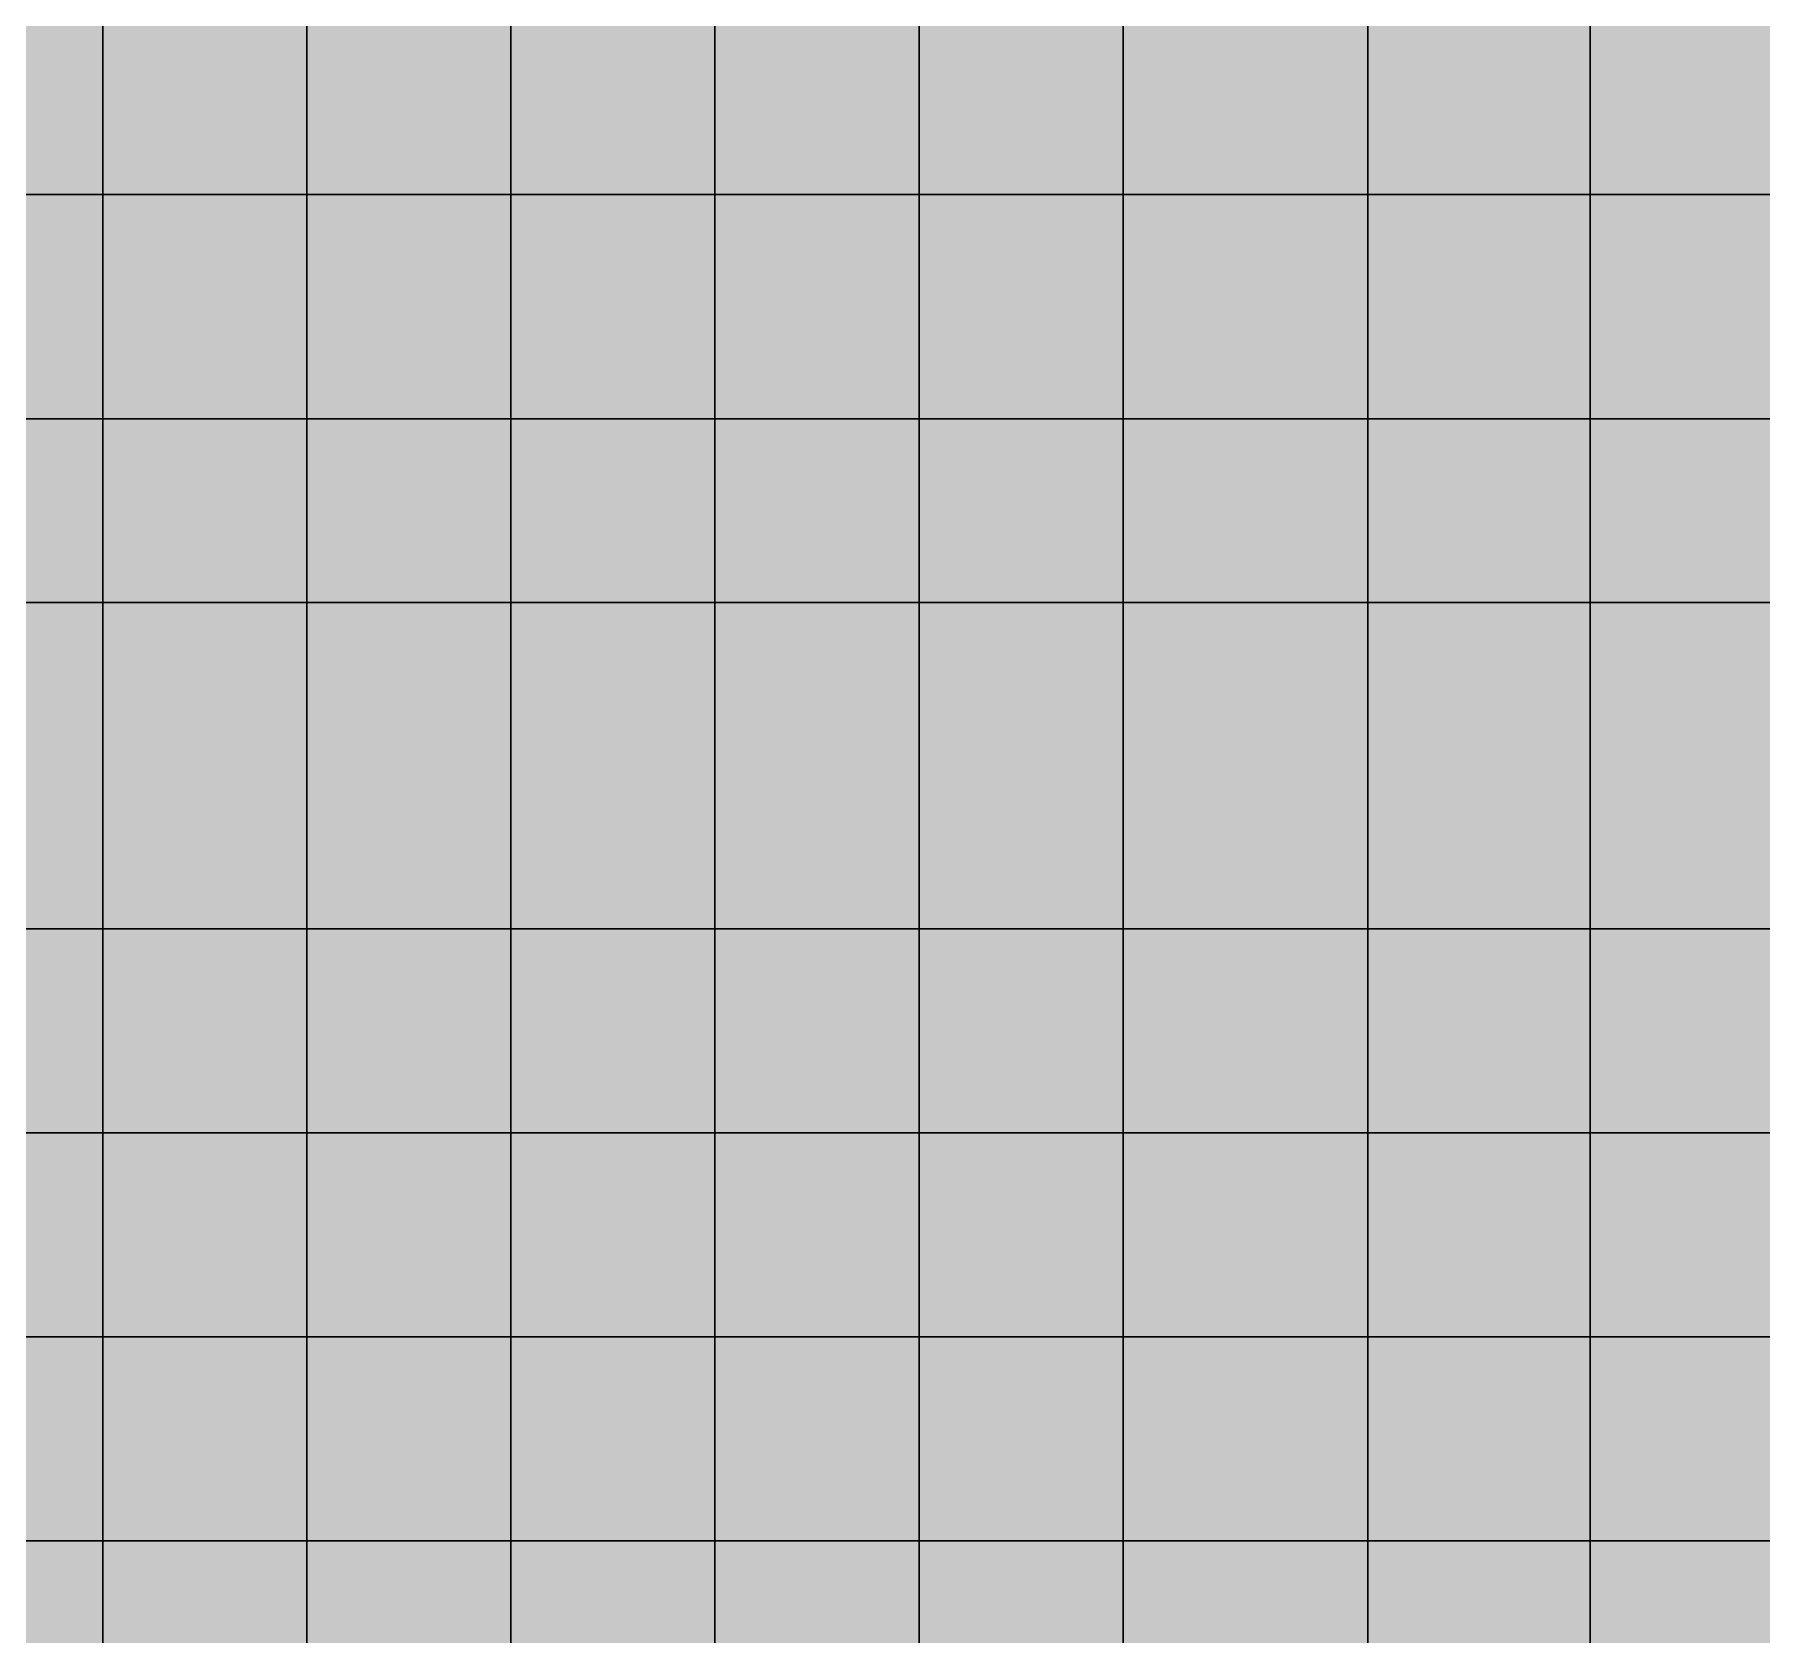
# Model space of a CAD drawing. Header units: inches. Extents: x -100 to 147, y -140 to 41.
# Drawn here: x 16.98 to 25.44, y -33.56 to -25.72 of the extents above; entities that cross this region are included whole.
import ezdxf

# ---------------------------------------------------------------- set-up
doc = ezdxf.new("R2010")
doc.units = ezdxf.units.IN
doc.header["$MEASUREMENT"] = 0
for name, color, linetype in [('Contour 1-01', 7, 'Continuous'), ('Contour 1-03', 7, 'Continuous'), ('Contour 1-04', 7, 'Continuous'), ('Contour 1-05', 7, 'Continuous'), ('Contour 1-06', 7, 'Continuous'), ('Contour 1-08', 7, 'Continuous'), ('Contour 1-09', 7, 'Continuous'), ('Mesh-Ag1', 7, 'Continuous'), ('Mesh-CDM(100%)_Ac1①', 7, 'Continuous'), ('Mesh-CDM(50%)_Ac1①', 7, 'Continuous'), ('Mesh-CDM(50%)_Acs', 7, 'Continuous'), ('Undeformed Mesh-Ag1', 7, 'Continuous'), ('Undeformed Mesh-CDM(100%)_Ac1①', 7, 'Continuous'), ('Undeformed Mesh-CDM(50%)_Ac1①', 7, 'Continuous'), ('Undeformed Mesh-CDM(50%)_Acs', 7, 'Continuous')]:
    doc.layers.add(name, color=color, linetype=linetype)

msp = doc.modelspace()

# ---------------------------------------------------------------- linework, layer by layer
at = {"color": 7, "true_color": 0xffffff, "transparency": 33554687}
for points in [[(16.31103, -26.5), (17.31103, -26.5), (17.31103, -25.5)], [(16.31103, -26.5), (17.31103, -25.5), (16.31103, -25.5)], [(17.31103, -25.5), (17.31103, -26.5), (18.31103, -26.5)], [(17.31103, -25.5), (18.31103, -26.5), (18.31103, -25.5)], [(18.31103, -25.5), (18.31103, -26.5), (19.31103, -26.5)], [(18.31103, -25.5), (19.31103, -26.5), (19.31103, -25.5)], [(19.31103, -26.5), (20.31103, -26.5), (20.31103, -25.5)], [(19.31103, -26.5), (20.31103, -25.5), (19.31103, -25.5)], [(20.31103, -25.5), (20.31103, -26.5), (21.31103, -26.5)], [(20.31103, -25.5), (21.31103, -26.5), (21.31103, -25.5)], [(21.31103, -26.5), (22.31103, -26.5), (22.31103, -25.5)], [(21.31103, -26.5), (22.31103, -25.5), (21.31103, -25.5)], [(22.31103, -26.5), (23.51, -26.5), (23.51, -25.5)], [(22.31103, -26.5), (23.51, -25.5), (22.31103, -25.5)], [(23.51, -25.5), (23.51, -26.5), (24.6, -26.5)], [(23.51, -25.5), (24.6, -26.5), (24.6, -25.5)], [(24.6, -26.5), (25.7, -26.5), (25.7, -25.5)], [(24.6, -26.5), (25.7, -25.5), (24.6, -25.5)], [(16.31103, -27.6), (17.31103, -27.6), (17.31103, -26.5)], [(16.31103, -27.6), (17.31103, -26.5), (16.31103, -26.5)], [(17.31103, -26.5), (17.31103, -27.6), (18.31103, -27.6)], [(17.31103, -26.5), (18.31103, -27.6), (18.31103, -26.5)], [(18.31103, -26.5), (18.31103, -27.6), (19.31103, -27.6)], [(18.31103, -26.5), (19.31103, -27.6), (19.31103, -26.5)], [(19.31103, -27.6), (20.31103, -27.6), (20.31103, -26.5)], [(19.31103, -27.6), (20.31103, -26.5), (19.31103, -26.5)], [(20.31103, -26.5), (20.31103, -27.6), (21.31103, -27.6)], [(20.31103, -26.5), (21.31103, -27.6), (21.31103, -26.5)], [(21.31103, -27.6), (22.31103, -27.6), (22.31103, -26.5)], [(21.31103, -27.6), (22.31103, -26.5), (21.31103, -26.5)], [(22.31103, -27.6), (23.51, -27.6), (23.51, -26.5)], [(22.31103, -27.6), (23.51, -26.5), (22.31103, -26.5)], [(23.51, -26.5), (23.51, -27.6), (24.6, -27.6)], [(23.51, -26.5), (24.6, -27.6), (24.6, -26.5)], [(24.6, -27.6), (25.7, -27.6), (25.7, -26.5)], [(24.6, -27.6), (25.7, -26.5), (24.6, -26.5)], [(16.31103, -28.5), (17.31103, -28.5), (17.31103, -27.6)], [(16.31103, -28.5), (17.31103, -27.6), (16.31103, -27.6)], [(17.31103, -27.6), (17.31103, -28.5), (18.31103, -28.5)], [(17.31103, -27.6), (18.31103, -28.5), (18.31103, -27.6)], [(18.31103, -27.6), (18.31103, -28.5), (19.31103, -28.5)], [(18.31103, -27.6), (19.31103, -28.5), (19.31103, -27.6)], [(19.31103, -28.5), (20.31103, -28.5), (20.31103, -27.6)], [(19.31103, -28.5), (20.31103, -27.6), (19.31103, -27.6)], [(20.31103, -27.6), (20.31103, -28.5), (21.31103, -28.5)], [(20.31103, -27.6), (21.31103, -28.5), (21.31103, -27.6)], [(21.31103, -28.5), (22.31103, -28.5), (22.31103, -27.6)], [(21.31103, -28.5), (22.31103, -27.6), (21.31103, -27.6)], [(22.31103, -28.5), (23.51, -28.5), (23.51, -27.6)], [(22.31103, -28.5), (23.51, -27.6), (22.31103, -27.6)], [(23.51, -27.6), (23.51, -28.5), (24.6, -28.5)], [(23.51, -27.6), (24.6, -28.5), (24.6, -27.6)], [(24.6, -27.6), (24.6, -28.5), (25.7, -28.5)], [(24.6, -27.6), (25.7, -28.5), (25.7, -27.6)], [(17.31103, -28.5), (16.31103, -28.5), (16.31103, -30.1)], [(17.31103, -28.5), (16.31103, -30.1), (17.31103, -30.1)], [(18.31103, -28.5), (17.31103, -28.5), (17.31103, -30.1)], [(18.31103, -28.5), (17.31103, -30.1), (18.31103, -30.1)], [(18.31103, -28.5), (18.31103, -30.1), (19.31103, -30.1)], [(18.31103, -28.5), (19.31103, -30.1), (19.31103, -28.5)], [(20.31103, -28.5), (19.31103, -28.5), (19.31103, -30.1)], [(20.31103, -28.5), (19.31103, -30.1), (20.31103, -30.1)], [(20.31103, -28.5), (20.31103, -30.1), (21.31103, -30.1)], [(20.31103, -28.5), (21.31103, -30.1), (21.31103, -28.5)], [(22.31103, -28.5), (21.31103, -28.5), (21.31103, -30.1)], [(22.31103, -28.5), (21.31103, -30.1), (22.31103, -30.1)], [(23.51, -28.5), (22.31103, -28.5), (22.31103, -30.1)], [(23.51, -28.5), (22.31103, -30.1), (23.51, -30.1)], [(23.51, -28.5), (23.51, -30.1), (24.6, -30.1)], [(23.51, -28.5), (24.6, -30.1), (24.6, -28.5)], [(25.7, -28.5), (24.6, -28.5), (24.6, -30.1)], [(25.7, -28.5), (24.6, -30.1), (25.7, -30.1)], [(16.31103, -31.1), (17.31103, -31.1), (17.31103, -30.1)], [(16.31103, -31.1), (17.31103, -30.1), (16.31103, -30.1)], [(17.31103, -30.1), (17.31103, -31.1), (18.31103, -31.1)], [(17.31103, -30.1), (18.31103, -31.1), (18.31103, -30.1)], [(18.31103, -30.1), (18.31103, -31.1), (19.31103, -31.1)], [(18.31103, -30.1), (19.31103, -31.1), (19.31103, -30.1)], [(19.31103, -31.1), (20.31103, -31.1), (20.31103, -30.1)], [(19.31103, -31.1), (20.31103, -30.1), (19.31103, -30.1)], [(20.31103, -30.1), (20.31103, -31.1), (21.31103, -31.1)], [(20.31103, -30.1), (21.31103, -31.1), (21.31103, -30.1)], [(21.31103, -31.1), (22.31103, -31.1), (22.31103, -30.1)], [(21.31103, -31.1), (22.31103, -30.1), (21.31103, -30.1)], [(22.31103, -31.1), (23.51, -31.1), (23.51, -30.1)], [(22.31103, -31.1), (23.51, -30.1), (22.31103, -30.1)], [(23.51, -30.1), (23.51, -31.1), (24.6, -31.1)], [(23.51, -30.1), (24.6, -31.1), (24.6, -30.1)], [(24.6, -31.1), (25.7, -31.1), (25.7, -30.1)], [(24.6, -31.1), (25.7, -30.1), (24.6, -30.1)], [(17.31103, -31.1), (16.31103, -31.1), (16.31103, -32.1)], [(17.31103, -31.1), (16.31103, -32.1), (17.31103, -32.1)], [(18.31103, -31.1), (17.31103, -31.1), (17.31103, -32.1)], [(18.31103, -31.1), (17.31103, -32.1), (18.31103, -32.1)], [(18.31103, -31.1), (18.31103, -32.1), (19.31103, -32.1)], [(18.31103, -31.1), (19.31103, -32.1), (19.31103, -31.1)], [(20.31103, -31.1), (19.31103, -31.1), (19.31103, -32.1)], [(20.31103, -31.1), (19.31103, -32.1), (20.31103, -32.1)], [(20.31103, -31.1), (20.31103, -32.1), (21.31103, -32.1)], [(20.31103, -31.1), (21.31103, -32.1), (21.31103, -31.1)], [(22.31103, -31.1), (21.31103, -31.1), (21.31103, -32.1)], [(22.31103, -31.1), (21.31103, -32.1), (22.31103, -32.1)], [(23.51, -31.1), (22.31103, -31.1), (22.31103, -32.1)], [(23.51, -31.1), (22.31103, -32.1), (23.51, -32.1)], [(23.51, -31.1), (23.51, -32.1), (24.6, -32.1)], [(23.51, -31.1), (24.6, -32.1), (24.6, -31.1)], [(25.7, -31.1), (24.6, -31.1), (24.6, -32.1)], [(25.7, -31.1), (24.6, -32.1), (25.7, -32.1)], [(16.31103, -33.1), (17.31103, -33.1), (17.31103, -32.1)], [(16.31103, -33.1), (17.31103, -32.1), (16.31103, -32.1)], [(17.31103, -33.1), (18.31103, -33.1), (18.31103, -32.1)], [(17.31103, -33.1), (18.31103, -32.1), (17.31103, -32.1)], [(18.31103, -32.1), (18.31103, -33.1), (19.31103, -33.1)], [(18.31103, -32.1), (19.31103, -33.1), (19.31103, -32.1)], [(19.31103, -33.1), (20.31103, -33.1), (20.31103, -32.1)], [(19.31103, -33.1), (20.31103, -32.1), (19.31103, -32.1)], [(20.31103, -32.1), (20.31103, -33.1), (21.31103, -33.1)], [(20.31103, -32.1), (21.31103, -33.1), (21.31103, -32.1)], [(21.31103, -33.1), (22.31103, -33.1), (22.31103, -32.1)], [(21.31103, -33.1), (22.31103, -32.1), (21.31103, -32.1)], [(22.31103, -33.1), (23.51, -33.1), (23.51, -32.1)], [(22.31103, -33.1), (23.51, -32.1), (22.31103, -32.1)], [(23.51, -33.1), (24.6, -33.1), (24.6, -32.1)], [(23.51, -33.1), (24.6, -32.1), (23.51, -32.1)], [(24.6, -33.1), (25.7, -33.1), (25.7, -32.1)], [(24.6, -33.1), (25.7, -32.1), (24.6, -32.1)], [(16.31103, -33.9), (17.31103, -33.9), (17.31103, -33.1)], [(16.31103, -33.9), (17.31103, -33.1), (16.31103, -33.1)], [(17.31103, -33.9), (18.31103, -33.9), (18.31103, -33.1)], [(17.31103, -33.9), (18.31103, -33.1), (17.31103, -33.1)], [(18.31103, -33.1), (18.31103, -33.9), (19.31103, -33.9)], [(18.31103, -33.1), (19.31103, -33.9), (19.31103, -33.1)], [(19.31103, -33.9), (20.31103, -33.9), (20.31103, -33.1)], [(19.31103, -33.9), (20.31103, -33.1), (19.31103, -33.1)], [(20.31103, -33.1), (20.31103, -33.9), (21.31103, -33.9)], [(20.31103, -33.1), (21.31103, -33.9), (21.31103, -33.1)], [(21.31103, -33.9), (22.31103, -33.9), (22.31103, -33.1)], [(21.31103, -33.9), (22.31103, -33.1), (21.31103, -33.1)], [(22.31103, -33.9), (23.51, -33.9), (23.51, -33.1)], [(22.31103, -33.9), (23.51, -33.1), (22.31103, -33.1)], [(23.51, -33.1), (23.51, -33.9), (24.6, -33.9)], [(23.51, -33.1), (24.6, -33.9), (24.6, -33.1)], [(24.6, -33.9), (25.7, -33.9), (25.7, -33.1)], [(24.6, -33.9), (25.7, -33.1), (24.6, -33.1)]]:
    msp.add_solid(points, dxfattribs=at)
at = {"layer": 'Contour 1-01', "color": 5, "true_color": 0x0000ff}
for points in [[(16.31103, -26.5), (17.31103, -26.5), (17.31103, -25.5)], [(16.31103, -26.5), (17.31103, -25.5), (16.31103, -25.5)], [(17.31103, -25.5), (17.31103, -26.5), (18.31103, -26.5)], [(17.31103, -25.5), (18.31103, -26.5), (18.31103, -25.5)], [(18.31103, -25.5), (18.31103, -26.5), (19.31103, -26.5)], [(18.31103, -25.5), (19.31103, -26.5), (19.31103, -25.5)], [(19.31103, -26.5), (20.31103, -26.5), (20.31103, -25.5)], [(19.31103, -26.5), (20.31103, -25.5), (19.31103, -25.5)], [(20.31103, -25.5), (20.31103, -26.5), (21.31103, -26.5)], [(20.31103, -25.5), (21.31103, -26.5), (21.31103, -25.5)], [(21.31103, -26.5), (22.31103, -26.5), (22.31103, -25.5)], [(21.31103, -26.5), (22.31103, -25.5), (21.31103, -25.5)], [(22.31103, -26.5), (23.51, -26.5), (23.51, -25.5)], [(22.31103, -26.5), (23.51, -25.5), (22.31103, -25.5)], [(23.51, -25.5), (23.51, -26.5), (24.6, -26.5)], [(23.51, -25.5), (24.6, -26.5), (24.6, -25.5)], [(24.6, -26.5), (25.7, -26.5), (25.7, -25.5)], [(24.6, -26.5), (25.7, -25.5), (24.6, -25.5)], [(16.31103, -27.6), (17.31103, -27.6), (17.31103, -26.5)], [(16.31103, -27.6), (17.31103, -26.5), (16.31103, -26.5)], [(17.31103, -26.5), (17.31103, -27.6), (18.31103, -27.6)], [(17.31103, -26.5), (18.31103, -27.6), (18.31103, -26.5)], [(18.31103, -26.5), (18.31103, -27.6), (19.31103, -27.6)], [(18.31103, -26.5), (19.31103, -27.6), (19.31103, -26.5)], [(19.31103, -27.6), (20.31103, -27.6), (20.31103, -26.5)], [(19.31103, -27.6), (20.31103, -26.5), (19.31103, -26.5)], [(20.31103, -26.5), (20.31103, -27.6), (21.31103, -27.6)], [(20.31103, -26.5), (21.31103, -27.6), (21.31103, -26.5)], [(21.31103, -27.6), (22.31103, -27.6), (22.31103, -26.5)], [(21.31103, -27.6), (22.31103, -26.5), (21.31103, -26.5)], [(22.31103, -27.6), (23.51, -27.6), (23.51, -26.5)], [(22.31103, -27.6), (23.51, -26.5), (22.31103, -26.5)], [(23.51, -26.5), (23.51, -27.6), (24.6, -27.6)], [(23.51, -26.5), (24.6, -27.6), (24.6, -26.5)], [(24.6, -27.6), (25.7, -27.6), (25.7, -26.5)], [(24.6, -27.6), (25.7, -26.5), (24.6, -26.5)], [(16.31103, -28.5), (17.31103, -28.5), (17.31103, -27.6)], [(16.31103, -28.5), (17.31103, -27.6), (16.31103, -27.6)], [(17.31103, -27.6), (17.31103, -28.5), (18.31103, -28.5)], [(17.31103, -27.6), (18.31103, -28.5), (18.31103, -27.6)], [(18.31103, -27.6), (18.31103, -28.5), (19.31103, -28.5)], [(18.31103, -27.6), (19.31103, -28.5), (19.31103, -27.6)], [(19.31103, -28.5), (20.31103, -28.5), (20.31103, -27.6)], [(19.31103, -28.5), (20.31103, -27.6), (19.31103, -27.6)], [(20.31103, -27.6), (20.31103, -28.5), (21.31103, -28.5)], [(20.31103, -27.6), (21.31103, -28.5), (21.31103, -27.6)], [(21.31103, -28.5), (22.31103, -28.5), (22.31103, -27.6)], [(21.31103, -28.5), (22.31103, -27.6), (21.31103, -27.6)], [(22.31103, -28.5), (23.51, -28.5), (23.51, -27.6)], [(22.31103, -28.5), (23.51, -27.6), (22.31103, -27.6)], [(23.51, -27.6), (23.51, -28.5), (24.6, -28.5)], [(23.51, -27.6), (24.6, -28.5), (24.6, -27.6)], [(24.6, -27.6), (24.6, -28.5), (25.7, -28.5)], [(24.6, -27.6), (25.7, -28.5), (25.7, -27.6)], [(17.31103, -28.5), (16.31103, -28.5), (16.31103, -30.1)], [(17.31103, -28.5), (16.31103, -30.1), (17.31103, -30.1)], [(18.31103, -28.5), (17.31103, -28.5), (17.31103, -30.1)], [(18.31103, -28.5), (17.31103, -30.1), (18.31103, -30.1)], [(18.31103, -28.5), (18.31103, -30.1), (19.31103, -30.1)], [(18.31103, -28.5), (19.31103, -30.1), (19.31103, -28.5)], [(20.31103, -28.5), (19.31103, -28.5), (19.31103, -30.1)], [(20.31103, -28.5), (19.31103, -30.1), (20.31103, -30.1)], [(20.31103, -28.5), (20.31103, -30.1), (21.31103, -30.1)], [(20.31103, -28.5), (21.31103, -30.1), (21.31103, -28.5)], [(22.31103, -28.5), (21.31103, -28.5), (21.31103, -30.1)], [(22.31103, -28.5), (21.31103, -30.1), (22.31103, -30.1)], [(23.51, -28.5), (22.31103, -28.5), (22.31103, -30.1)], [(23.51, -28.5), (22.31103, -30.1), (23.51, -30.1)], [(23.51, -28.5), (23.51, -30.1), (24.6, -30.1)], [(23.51, -28.5), (24.6, -30.1), (24.6, -28.5)], [(25.7, -28.5), (24.6, -28.5), (24.6, -30.1)], [(25.7, -28.5), (24.6, -30.1), (25.7, -30.1)], [(16.31103, -31.1), (17.31103, -31.1), (17.31103, -30.1)], [(16.31103, -31.1), (17.31103, -30.1), (16.31103, -30.1)], [(17.31103, -30.1), (17.31103, -31.1), (18.31103, -31.1)], [(17.31103, -30.1), (18.31103, -31.1), (18.31103, -30.1)], [(18.31103, -30.1), (18.31103, -31.1), (19.31103, -31.1)], [(18.31103, -30.1), (19.31103, -31.1), (19.31103, -30.1)], [(19.31103, -31.1), (20.31103, -31.1), (20.31103, -30.1)], [(19.31103, -31.1), (20.31103, -30.1), (19.31103, -30.1)], [(20.31103, -30.1), (20.31103, -31.1), (21.31103, -31.1)], [(20.31103, -30.1), (21.31103, -31.1), (21.31103, -30.1)], [(21.31103, -31.1), (22.31103, -31.1), (22.31103, -30.1)], [(21.31103, -31.1), (22.31103, -30.1), (21.31103, -30.1)], [(22.31103, -31.1), (23.51, -31.1), (23.51, -30.1)], [(22.31103, -31.1), (23.51, -30.1), (22.31103, -30.1)], [(23.51, -30.1), (23.51, -31.1), (24.6, -31.1)], [(23.51, -30.1), (24.6, -31.1), (24.6, -30.1)], [(24.6, -31.1), (25.7, -31.1), (25.7, -30.1)], [(24.6, -31.1), (25.7, -30.1), (24.6, -30.1)], [(17.31103, -31.1), (16.31103, -31.1), (16.31103, -32.1)], [(17.31103, -31.1), (16.31103, -32.1), (17.31103, -32.1)], [(18.31103, -31.1), (17.31103, -31.1), (17.31103, -32.1)], [(18.31103, -31.1), (17.31103, -32.1), (18.31103, -32.1)], [(18.31103, -31.1), (18.31103, -32.1), (19.31103, -32.1)], [(18.31103, -31.1), (19.31103, -32.1), (19.31103, -31.1)], [(20.31103, -31.1), (19.31103, -31.1), (19.31103, -32.1)], [(20.31103, -31.1), (19.31103, -32.1), (20.31103, -32.1)], [(20.31103, -31.1), (20.31103, -32.1), (21.31103, -32.1)], [(20.31103, -31.1), (21.31103, -32.1), (21.31103, -31.1)], [(22.31103, -31.1), (21.31103, -31.1), (21.31103, -32.1)], [(22.31103, -31.1), (21.31103, -32.1), (22.31103, -32.1)], [(23.51, -31.1), (22.31103, -31.1), (22.31103, -32.1)], [(23.51, -31.1), (22.31103, -32.1), (23.51, -32.1)], [(23.51, -31.1), (23.51, -32.1), (24.6, -32.1)], [(23.51, -31.1), (24.6, -32.1), (24.6, -31.1)], [(25.7, -31.1), (24.6, -31.1), (24.6, -32.1)], [(25.7, -31.1), (24.6, -32.1), (25.7, -32.1)], [(16.31103, -33.1), (17.31103, -33.1), (17.31103, -32.1)], [(16.31103, -33.1), (17.31103, -32.1), (16.31103, -32.1)], [(17.31103, -33.1), (18.31103, -33.1), (18.31103, -32.1)], [(17.31103, -33.1), (18.31103, -32.1), (17.31103, -32.1)], [(18.31103, -32.1), (18.31103, -33.1), (19.31103, -33.1)], [(18.31103, -32.1), (19.31103, -33.1), (19.31103, -32.1)], [(19.31103, -33.1), (20.31103, -33.1), (20.31103, -32.1)], [(19.31103, -33.1), (20.31103, -32.1), (19.31103, -32.1)], [(20.31103, -32.1), (20.31103, -33.1), (21.31103, -33.1)], [(20.31103, -32.1), (21.31103, -33.1), (21.31103, -32.1)], [(21.31103, -33.1), (22.31103, -33.1), (22.31103, -32.1)], [(21.31103, -33.1), (22.31103, -32.1), (21.31103, -32.1)], [(22.31103, -33.1), (23.51, -33.1), (23.51, -32.1)], [(22.31103, -33.1), (23.51, -32.1), (22.31103, -32.1)], [(23.51, -33.1), (24.6, -33.1), (24.6, -32.1)], [(23.51, -33.1), (24.6, -32.1), (23.51, -32.1)], [(24.6, -33.1), (25.7, -33.1), (25.7, -32.1)], [(24.6, -33.1), (25.7, -32.1), (24.6, -32.1)]]:
    msp.add_solid(points, dxfattribs=at)
at = {"layer": 'Contour 1-03', "color": 4, "true_color": 0x00e2ff}
for points in [[(16.31103, -33.9), (17.31103, -33.9), (17.31103, -33.1)], [(16.31103, -33.9), (17.31103, -33.1), (16.31103, -33.1)], [(17.31103, -33.9), (18.31103, -33.9), (18.31103, -33.1)], [(17.31103, -33.9), (18.31103, -33.1), (17.31103, -33.1)], [(18.31103, -33.1), (18.31103, -33.9), (19.31103, -33.9)], [(18.31103, -33.1), (19.31103, -33.9), (19.31103, -33.1)]]:
    msp.add_solid(points, dxfattribs=at)
at = {"layer": 'Contour 1-04', "color": 120, "true_color": 0x00ffaa}
for points in [[(19.31103, -33.9), (20.31103, -33.9), (20.31103, -33.1)], [(19.31103, -33.9), (20.31103, -33.1), (19.31103, -33.1)]]:
    msp.add_solid(points, dxfattribs=at)
at = {"layer": 'Contour 1-05', "color": 100, "true_color": 0x00ff38}
for points in [[(20.31103, -33.1), (20.31103, -33.9), (21.31103, -33.9)], [(20.31103, -33.1), (21.31103, -33.9), (21.31103, -33.1)], [(21.31103, -33.9), (22.31103, -33.9), (22.31103, -33.1)], [(21.31103, -33.9), (22.31103, -33.1), (21.31103, -33.1)]]:
    msp.add_solid(points, dxfattribs=at)
at = {"layer": 'Contour 1-06', "color": 80, "true_color": 0x38ff00}
for points in [[(22.31103, -33.9), (23.51, -33.9), (23.51, -33.1)], [(22.31103, -33.9), (23.51, -33.1), (22.31103, -33.1)]]:
    msp.add_solid(points, dxfattribs=at)
at = {"layer": 'Contour 1-08', "color": 2, "true_color": 0xffe200}
for points in [[(23.51, -33.1), (23.51, -33.9), (24.6, -33.9)], [(23.51, -33.1), (24.6, -33.9), (24.6, -33.1)]]:
    msp.add_solid(points, dxfattribs=at)
at = {"layer": 'Contour 1-09', "color": 30, "true_color": 0xff7100}
for points in [[(24.6, -33.9), (25.7, -33.9), (25.7, -33.1)], [(24.6, -33.9), (25.7, -33.1), (24.6, -33.1)]]:
    msp.add_solid(points, dxfattribs=at)
at = {"layer": 'Mesh-Ag1', "color": 18, "true_color": 0x000000, "transparency": 33554559}
for p, q in [((17.31103, -33.1), (16.31103, -33.1)), ((17.31103, -33.9), (17.31103, -33.1)), ((18.31103, -33.1), (17.31103, -33.1)), ((17.31103, -33.1), (17.31103, -33.9)), ((18.31103, -33.9), (18.31103, -33.1)), ((18.31103, -33.1), (18.31103, -33.9)), ((19.31103, -33.1), (18.31103, -33.1)), ((19.31103, -33.9), (19.31103, -33.1)), ((20.31103, -33.1), (19.31103, -33.1)), ((19.31103, -33.1), (19.31103, -33.9)), ((20.31103, -33.9), (20.31103, -33.1)), ((20.31103, -33.1), (20.31103, -33.9)), ((21.31103, -33.1), (20.31103, -33.1)), ((21.31103, -33.9), (21.31103, -33.1)), ((22.31103, -33.1), (21.31103, -33.1)), ((21.31103, -33.1), (21.31103, -33.9)), ((22.31103, -33.9), (22.31103, -33.1)), ((23.51, -33.1), (22.31103, -33.1)), ((22.31103, -33.1), (22.31103, -33.9)), ((23.51, -33.9), (23.51, -33.1)), ((23.51, -33.1), (23.51, -33.9)), ((24.6, -33.1), (23.51, -33.1)), ((24.6, -33.9), (24.6, -33.1)), ((25.7, -33.1), (24.6, -33.1)), ((24.6, -33.1), (24.6, -33.9))]:
    msp.add_line(p, q, dxfattribs=at)
at = {"layer": 'Mesh-CDM(100%)_Ac1①', "color": 18, "true_color": 0x000000, "transparency": 33554559}
for p, q in [((17.31103, -26.5), (17.31103, -25.5)), ((17.31103, -25.5), (17.31103, -26.5)), ((18.31103, -26.5), (18.31103, -25.5)), ((18.31103, -25.5), (18.31103, -26.5)), ((19.31103, -26.5), (19.31103, -25.5)), ((19.31103, -25.5), (19.31103, -26.5)), ((20.31103, -26.5), (20.31103, -25.5)), ((20.31103, -25.5), (20.31103, -26.5)), ((21.31103, -26.5), (21.31103, -25.5)), ((21.31103, -25.5), (21.31103, -26.5)), ((22.31103, -26.5), (22.31103, -25.5)), ((22.31103, -25.5), (22.31103, -26.5)), ((23.51, -26.5), (23.51, -25.5)), ((23.51, -25.5), (23.51, -26.5)), ((24.6, -26.5), (24.6, -25.5)), ((24.6, -25.5), (24.6, -26.5)), ((17.31103, -26.5), (16.31103, -26.5)), ((16.31103, -26.5), (17.31103, -26.5)), ((17.31103, -27.6), (17.31103, -26.5)), ((17.31103, -26.5), (17.31103, -27.6)), ((18.31103, -26.5), (17.31103, -26.5)), ((17.31103, -26.5), (18.31103, -26.5)), ((18.31103, -27.6), (18.31103, -26.5)), ((18.31103, -26.5), (19.31103, -26.5)), ((18.31103, -26.5), (18.31103, -27.6)), ((19.31103, -26.5), (18.31103, -26.5)), ((19.31103, -27.6), (19.31103, -26.5)), ((20.31103, -26.5), (19.31103, -26.5)), ((19.31103, -26.5), (19.31103, -27.6)), ((19.31103, -26.5), (20.31103, -26.5)), ((20.31103, -27.6), (20.31103, -26.5)), ((20.31103, -26.5), (20.31103, -27.6)), ((21.31103, -26.5), (20.31103, -26.5)), ((20.31103, -26.5), (21.31103, -26.5)), ((21.31103, -27.6), (21.31103, -26.5)), ((22.31103, -26.5), (21.31103, -26.5)), ((21.31103, -26.5), (21.31103, -27.6)), ((21.31103, -26.5), (22.31103, -26.5)), ((22.31103, -27.6), (22.31103, -26.5)), ((23.51, -26.5), (22.31103, -26.5)), ((22.31103, -26.5), (22.31103, -27.6)), ((22.31103, -26.5), (23.51, -26.5)), ((23.51, -27.6), (23.51, -26.5)), ((23.51, -26.5), (23.51, -27.6)), ((24.6, -26.5), (23.51, -26.5)), ((23.51, -26.5), (24.6, -26.5)), ((24.6, -27.6), (24.6, -26.5)), ((25.7, -26.5), (24.6, -26.5)), ((24.6, -26.5), (24.6, -27.6)), ((24.6, -26.5), (25.7, -26.5)), ((17.31103, -27.6), (16.31103, -27.6)), ((16.31103, -27.6), (17.31103, -27.6)), ((17.31103, -28.5), (17.31103, -27.6)), ((17.31103, -27.6), (17.31103, -28.5)), ((18.31103, -27.6), (17.31103, -27.6)), ((17.31103, -27.6), (18.31103, -27.6)), ((18.31103, -28.5), (18.31103, -27.6)), ((18.31103, -27.6), (18.31103, -28.5)), ((19.31103, -27.6), (18.31103, -27.6)), ((18.31103, -27.6), (19.31103, -27.6)), ((19.31103, -28.5), (19.31103, -27.6)), ((20.31103, -27.6), (19.31103, -27.6)), ((19.31103, -27.6), (19.31103, -28.5)), ((19.31103, -27.6), (20.31103, -27.6)), ((20.31103, -28.5), (20.31103, -27.6)), ((20.31103, -27.6), (20.31103, -28.5)), ((21.31103, -27.6), (20.31103, -27.6)), ((20.31103, -27.6), (21.31103, -27.6)), ((21.31103, -28.5), (21.31103, -27.6)), ((22.31103, -27.6), (21.31103, -27.6)), ((21.31103, -27.6), (21.31103, -28.5)), ((21.31103, -27.6), (22.31103, -27.6)), ((22.31103, -28.5), (22.31103, -27.6)), ((23.51, -27.6), (22.31103, -27.6)), ((22.31103, -27.6), (22.31103, -28.5)), ((22.31103, -27.6), (23.51, -27.6)), ((23.51, -28.5), (23.51, -27.6)), ((23.51, -27.6), (23.51, -28.5)), ((24.6, -27.6), (23.51, -27.6)), ((23.51, -27.6), (24.6, -27.6)), ((24.6, -28.5), (24.6, -27.6)), ((24.6, -27.6), (24.6, -28.5)), ((25.7, -27.6), (24.6, -27.6)), ((24.6, -27.6), (25.7, -27.6)), ((16.31103, -28.5), (17.31103, -28.5)), ((17.31103, -28.5), (18.31103, -28.5)), ((18.31103, -28.5), (19.31103, -28.5)), ((19.31103, -28.5), (20.31103, -28.5)), ((20.31103, -28.5), (21.31103, -28.5)), ((21.31103, -28.5), (22.31103, -28.5)), ((22.31103, -28.5), (23.51, -28.5)), ((23.51, -28.5), (24.6, -28.5)), ((24.6, -28.5), (25.7, -28.5))]:
    msp.add_line(p, q, dxfattribs=at)
at = {"layer": 'Mesh-CDM(50%)_Ac1①', "color": 18, "true_color": 0x000000, "transparency": 33554559}
for p, q in [((17.31103, -28.5), (16.31103, -28.5)), ((17.31103, -30.1), (17.31103, -28.5)), ((18.31103, -28.5), (17.31103, -28.5)), ((17.31103, -28.5), (17.31103, -30.1)), ((18.31103, -30.1), (18.31103, -28.5)), ((18.31103, -28.5), (18.31103, -30.1)), ((19.31103, -28.5), (18.31103, -28.5)), ((19.31103, -30.1), (19.31103, -28.5)), ((20.31103, -28.5), (19.31103, -28.5)), ((19.31103, -28.5), (19.31103, -30.1)), ((20.31103, -30.1), (20.31103, -28.5)), ((20.31103, -28.5), (20.31103, -30.1)), ((21.31103, -28.5), (20.31103, -28.5)), ((21.31103, -30.1), (21.31103, -28.5)), ((22.31103, -28.5), (21.31103, -28.5)), ((21.31103, -28.5), (21.31103, -30.1)), ((22.31103, -30.1), (22.31103, -28.5)), ((23.51, -28.5), (22.31103, -28.5)), ((22.31103, -28.5), (22.31103, -30.1)), ((23.51, -30.1), (23.51, -28.5)), ((23.51, -28.5), (23.51, -30.1)), ((24.6, -28.5), (23.51, -28.5)), ((24.6, -30.1), (24.6, -28.5)), ((25.7, -28.5), (24.6, -28.5)), ((24.6, -28.5), (24.6, -30.1)), ((16.31103, -30.1), (17.31103, -30.1)), ((17.31103, -30.1), (18.31103, -30.1)), ((18.31103, -30.1), (19.31103, -30.1)), ((19.31103, -30.1), (20.31103, -30.1)), ((20.31103, -30.1), (21.31103, -30.1)), ((21.31103, -30.1), (22.31103, -30.1)), ((22.31103, -30.1), (23.51, -30.1)), ((23.51, -30.1), (24.6, -30.1)), ((24.6, -30.1), (25.7, -30.1))]:
    msp.add_line(p, q, dxfattribs=at)
at = {"layer": 'Mesh-CDM(50%)_Acs', "color": 18, "true_color": 0x000000, "transparency": 33554559}
for p, q in [((17.31103, -30.1), (16.31103, -30.1)), ((17.31103, -31.1), (17.31103, -30.1)), ((17.31103, -30.1), (17.31103, -31.1)), ((18.31103, -30.1), (17.31103, -30.1)), ((18.31103, -31.1), (18.31103, -30.1)), ((18.31103, -30.1), (18.31103, -31.1)), ((19.31103, -30.1), (18.31103, -30.1)), ((19.31103, -31.1), (19.31103, -30.1)), ((20.31103, -30.1), (19.31103, -30.1)), ((19.31103, -30.1), (19.31103, -31.1)), ((20.31103, -31.1), (20.31103, -30.1)), ((20.31103, -30.1), (20.31103, -31.1)), ((21.31103, -30.1), (20.31103, -30.1)), ((21.31103, -31.1), (21.31103, -30.1)), ((22.31103, -30.1), (21.31103, -30.1)), ((21.31103, -30.1), (21.31103, -31.1)), ((22.31103, -31.1), (22.31103, -30.1)), ((23.51, -30.1), (22.31103, -30.1)), ((22.31103, -30.1), (22.31103, -31.1)), ((23.51, -31.1), (23.51, -30.1)), ((23.51, -30.1), (23.51, -31.1)), ((24.6, -30.1), (23.51, -30.1)), ((24.6, -31.1), (24.6, -30.1)), ((25.7, -30.1), (24.6, -30.1)), ((24.6, -30.1), (24.6, -31.1)), ((17.31103, -31.1), (16.31103, -31.1)), ((16.31103, -31.1), (17.31103, -31.1)), ((17.31103, -32.1), (17.31103, -31.1)), ((18.31103, -31.1), (17.31103, -31.1)), ((17.31103, -31.1), (17.31103, -32.1)), ((17.31103, -31.1), (18.31103, -31.1)), ((18.31103, -32.1), (18.31103, -31.1)), ((18.31103, -31.1), (18.31103, -32.1)), ((19.31103, -31.1), (18.31103, -31.1)), ((18.31103, -31.1), (19.31103, -31.1)), ((19.31103, -32.1), (19.31103, -31.1)), ((20.31103, -31.1), (19.31103, -31.1)), ((19.31103, -31.1), (19.31103, -32.1)), ((19.31103, -31.1), (20.31103, -31.1)), ((20.31103, -32.1), (20.31103, -31.1)), ((20.31103, -31.1), (20.31103, -32.1)), ((21.31103, -31.1), (20.31103, -31.1)), ((20.31103, -31.1), (21.31103, -31.1)), ((21.31103, -32.1), (21.31103, -31.1)), ((22.31103, -31.1), (21.31103, -31.1)), ((21.31103, -31.1), (21.31103, -32.1)), ((21.31103, -31.1), (22.31103, -31.1)), ((22.31103, -32.1), (22.31103, -31.1)), ((23.51, -31.1), (22.31103, -31.1)), ((22.31103, -31.1), (22.31103, -32.1)), ((22.31103, -31.1), (23.51, -31.1)), ((23.51, -32.1), (23.51, -31.1)), ((23.51, -31.1), (23.51, -32.1)), ((24.6, -31.1), (23.51, -31.1)), ((23.51, -31.1), (24.6, -31.1)), ((24.6, -32.1), (24.6, -31.1)), ((25.7, -31.1), (24.6, -31.1)), ((24.6, -31.1), (24.6, -32.1)), ((24.6, -31.1), (25.7, -31.1)), ((17.31103, -32.1), (16.31103, -32.1)), ((16.31103, -32.1), (17.31103, -32.1)), ((17.31103, -33.1), (17.31103, -32.1)), ((18.31103, -32.1), (17.31103, -32.1)), ((17.31103, -32.1), (17.31103, -33.1)), ((17.31103, -32.1), (18.31103, -32.1)), ((18.31103, -33.1), (18.31103, -32.1)), ((18.31103, -32.1), (18.31103, -33.1)), ((19.31103, -32.1), (18.31103, -32.1)), ((18.31103, -32.1), (19.31103, -32.1)), ((19.31103, -33.1), (19.31103, -32.1)), ((20.31103, -32.1), (19.31103, -32.1)), ((19.31103, -32.1), (19.31103, -33.1)), ((19.31103, -32.1), (20.31103, -32.1)), ((20.31103, -33.1), (20.31103, -32.1)), ((20.31103, -32.1), (20.31103, -33.1)), ((21.31103, -32.1), (20.31103, -32.1)), ((20.31103, -32.1), (21.31103, -32.1)), ((21.31103, -33.1), (21.31103, -32.1)), ((22.31103, -32.1), (21.31103, -32.1)), ((21.31103, -32.1), (21.31103, -33.1)), ((21.31103, -32.1), (22.31103, -32.1)), ((22.31103, -33.1), (22.31103, -32.1)), ((23.51, -32.1), (22.31103, -32.1)), ((22.31103, -32.1), (22.31103, -33.1)), ((22.31103, -32.1), (23.51, -32.1)), ((23.51, -33.1), (23.51, -32.1)), ((24.6, -32.1), (23.51, -32.1)), ((23.51, -32.1), (23.51, -33.1)), ((23.51, -32.1), (24.6, -32.1)), ((24.6, -33.1), (24.6, -32.1)), ((25.7, -32.1), (24.6, -32.1)), ((24.6, -32.1), (24.6, -33.1)), ((24.6, -32.1), (25.7, -32.1)), ((16.31103, -33.1), (17.31103, -33.1)), ((17.31103, -33.1), (18.31103, -33.1)), ((18.31103, -33.1), (19.31103, -33.1)), ((19.31103, -33.1), (20.31103, -33.1)), ((20.31103, -33.1), (21.31103, -33.1)), ((21.31103, -33.1), (22.31103, -33.1)), ((22.31103, -33.1), (23.51, -33.1)), ((23.51, -33.1), (24.6, -33.1)), ((24.6, -33.1), (25.7, -33.1))]:
    msp.add_line(p, q, dxfattribs=at)
at = {"layer": 'Undeformed Mesh-Ag1', "color": 8, "true_color": 0x808080, "transparency": 33554687}
for p, q in [((17.31103, -33.1), (16.31103, -33.1)), ((17.31103, -33.9), (17.31103, -33.1)), ((18.31103, -33.1), (17.31103, -33.1)), ((17.31103, -33.1), (17.31103, -33.9)), ((18.31103, -33.9), (18.31103, -33.1)), ((18.31103, -33.1), (18.31103, -33.9)), ((19.31103, -33.1), (18.31103, -33.1)), ((19.31103, -33.9), (19.31103, -33.1)), ((20.31103, -33.1), (19.31103, -33.1)), ((19.31103, -33.1), (19.31103, -33.9)), ((20.31103, -33.9), (20.31103, -33.1)), ((20.31103, -33.1), (20.31103, -33.9)), ((21.31103, -33.1), (20.31103, -33.1)), ((21.31103, -33.9), (21.31103, -33.1)), ((22.31103, -33.1), (21.31103, -33.1)), ((21.31103, -33.1), (21.31103, -33.9)), ((22.31103, -33.9), (22.31103, -33.1)), ((23.51, -33.1), (22.31103, -33.1)), ((22.31103, -33.1), (22.31103, -33.9)), ((23.51, -33.9), (23.51, -33.1)), ((23.51, -33.1), (23.51, -33.9)), ((24.6, -33.1), (23.51, -33.1)), ((24.6, -33.9), (24.6, -33.1)), ((25.7, -33.1), (24.6, -33.1)), ((24.6, -33.1), (24.6, -33.9))]:
    msp.add_line(p, q, dxfattribs=at)
at = {"layer": 'Undeformed Mesh-CDM(100%)_Ac1①', "color": 8, "true_color": 0x808080, "transparency": 33554687}
for p, q in [((17.31103, -26.5), (17.31103, -25.5)), ((17.31103, -25.5), (17.31103, -26.5)), ((18.31103, -26.5), (18.31103, -25.5)), ((18.31103, -25.5), (18.31103, -26.5)), ((19.31103, -26.5), (19.31103, -25.5)), ((19.31103, -25.5), (19.31103, -26.5)), ((20.31103, -26.5), (20.31103, -25.5)), ((20.31103, -25.5), (20.31103, -26.5)), ((21.31103, -26.5), (21.31103, -25.5)), ((21.31103, -25.5), (21.31103, -26.5)), ((22.31103, -26.5), (22.31103, -25.5)), ((22.31103, -25.5), (22.31103, -26.5)), ((23.51, -26.5), (23.51, -25.5)), ((23.51, -25.5), (23.51, -26.5)), ((24.6, -26.5), (24.6, -25.5)), ((24.6, -25.5), (24.6, -26.5)), ((17.31103, -26.5), (16.31103, -26.5)), ((16.31103, -26.5), (17.31103, -26.5)), ((17.31103, -27.6), (17.31103, -26.5)), ((17.31103, -26.5), (17.31103, -27.6)), ((18.31103, -26.5), (17.31103, -26.5)), ((17.31103, -26.5), (18.31103, -26.5)), ((18.31103, -27.6), (18.31103, -26.5)), ((18.31103, -26.5), (19.31103, -26.5)), ((18.31103, -26.5), (18.31103, -27.6)), ((19.31103, -26.5), (18.31103, -26.5)), ((19.31103, -27.6), (19.31103, -26.5)), ((20.31103, -26.5), (19.31103, -26.5)), ((19.31103, -26.5), (19.31103, -27.6)), ((19.31103, -26.5), (20.31103, -26.5)), ((20.31103, -27.6), (20.31103, -26.5)), ((20.31103, -26.5), (20.31103, -27.6)), ((21.31103, -26.5), (20.31103, -26.5)), ((20.31103, -26.5), (21.31103, -26.5)), ((21.31103, -27.6), (21.31103, -26.5)), ((22.31103, -26.5), (21.31103, -26.5)), ((21.31103, -26.5), (21.31103, -27.6)), ((21.31103, -26.5), (22.31103, -26.5)), ((22.31103, -27.6), (22.31103, -26.5)), ((23.51, -26.5), (22.31103, -26.5)), ((22.31103, -26.5), (22.31103, -27.6)), ((22.31103, -26.5), (23.51, -26.5)), ((23.51, -27.6), (23.51, -26.5)), ((23.51, -26.5), (23.51, -27.6)), ((24.6, -26.5), (23.51, -26.5)), ((23.51, -26.5), (24.6, -26.5)), ((24.6, -27.6), (24.6, -26.5)), ((25.7, -26.5), (24.6, -26.5)), ((24.6, -26.5), (24.6, -27.6)), ((24.6, -26.5), (25.7, -26.5)), ((17.31103, -27.6), (16.31103, -27.6)), ((16.31103, -27.6), (17.31103, -27.6)), ((17.31103, -28.5), (17.31103, -27.6)), ((17.31103, -27.6), (17.31103, -28.5)), ((18.31103, -27.6), (17.31103, -27.6)), ((17.31103, -27.6), (18.31103, -27.6)), ((18.31103, -28.5), (18.31103, -27.6)), ((18.31103, -27.6), (18.31103, -28.5)), ((19.31103, -27.6), (18.31103, -27.6)), ((18.31103, -27.6), (19.31103, -27.6)), ((19.31103, -28.5), (19.31103, -27.6)), ((20.31103, -27.6), (19.31103, -27.6)), ((19.31103, -27.6), (19.31103, -28.5)), ((19.31103, -27.6), (20.31103, -27.6)), ((20.31103, -28.5), (20.31103, -27.6)), ((20.31103, -27.6), (20.31103, -28.5)), ((21.31103, -27.6), (20.31103, -27.6)), ((20.31103, -27.6), (21.31103, -27.6)), ((21.31103, -28.5), (21.31103, -27.6)), ((22.31103, -27.6), (21.31103, -27.6)), ((21.31103, -27.6), (21.31103, -28.5)), ((21.31103, -27.6), (22.31103, -27.6)), ((22.31103, -28.5), (22.31103, -27.6)), ((23.51, -27.6), (22.31103, -27.6)), ((22.31103, -27.6), (22.31103, -28.5)), ((22.31103, -27.6), (23.51, -27.6)), ((23.51, -28.5), (23.51, -27.6)), ((23.51, -27.6), (23.51, -28.5)), ((24.6, -27.6), (23.51, -27.6)), ((23.51, -27.6), (24.6, -27.6)), ((24.6, -28.5), (24.6, -27.6)), ((24.6, -27.6), (24.6, -28.5)), ((25.7, -27.6), (24.6, -27.6)), ((24.6, -27.6), (25.7, -27.6)), ((16.31103, -28.5), (17.31103, -28.5)), ((17.31103, -28.5), (18.31103, -28.5)), ((18.31103, -28.5), (19.31103, -28.5)), ((19.31103, -28.5), (20.31103, -28.5)), ((20.31103, -28.5), (21.31103, -28.5)), ((21.31103, -28.5), (22.31103, -28.5)), ((22.31103, -28.5), (23.51, -28.5)), ((23.51, -28.5), (24.6, -28.5)), ((24.6, -28.5), (25.7, -28.5))]:
    msp.add_line(p, q, dxfattribs=at)
at = {"layer": 'Undeformed Mesh-CDM(50%)_Ac1①', "color": 8, "true_color": 0x808080, "transparency": 33554687}
for p, q in [((17.31103, -28.5), (16.31103, -28.5)), ((17.31103, -30.1), (17.31103, -28.5)), ((18.31103, -28.5), (17.31103, -28.5)), ((17.31103, -28.5), (17.31103, -30.1)), ((18.31103, -30.1), (18.31103, -28.5)), ((18.31103, -28.5), (18.31103, -30.1)), ((19.31103, -28.5), (18.31103, -28.5)), ((19.31103, -30.1), (19.31103, -28.5)), ((20.31103, -28.5), (19.31103, -28.5)), ((19.31103, -28.5), (19.31103, -30.1)), ((20.31103, -30.1), (20.31103, -28.5)), ((20.31103, -28.5), (20.31103, -30.1)), ((21.31103, -28.5), (20.31103, -28.5)), ((21.31103, -30.1), (21.31103, -28.5)), ((22.31103, -28.5), (21.31103, -28.5)), ((21.31103, -28.5), (21.31103, -30.1)), ((22.31103, -30.1), (22.31103, -28.5)), ((23.51, -28.5), (22.31103, -28.5)), ((22.31103, -28.5), (22.31103, -30.1)), ((23.51, -30.1), (23.51, -28.5)), ((23.51, -28.5), (23.51, -30.1)), ((24.6, -28.5), (23.51, -28.5)), ((24.6, -30.1), (24.6, -28.5)), ((25.7, -28.5), (24.6, -28.5)), ((24.6, -28.5), (24.6, -30.1)), ((16.31103, -30.1), (17.31103, -30.1)), ((17.31103, -30.1), (18.31103, -30.1)), ((18.31103, -30.1), (19.31103, -30.1)), ((19.31103, -30.1), (20.31103, -30.1)), ((20.31103, -30.1), (21.31103, -30.1)), ((21.31103, -30.1), (22.31103, -30.1)), ((22.31103, -30.1), (23.51, -30.1)), ((23.51, -30.1), (24.6, -30.1)), ((24.6, -30.1), (25.7, -30.1))]:
    msp.add_line(p, q, dxfattribs=at)
at = {"layer": 'Undeformed Mesh-CDM(50%)_Acs', "color": 8, "true_color": 0x808080, "transparency": 33554687}
for p, q in [((17.31103, -30.1), (16.31103, -30.1)), ((17.31103, -31.1), (17.31103, -30.1)), ((17.31103, -30.1), (17.31103, -31.1)), ((18.31103, -30.1), (17.31103, -30.1)), ((18.31103, -31.1), (18.31103, -30.1)), ((18.31103, -30.1), (18.31103, -31.1)), ((19.31103, -30.1), (18.31103, -30.1)), ((19.31103, -31.1), (19.31103, -30.1)), ((20.31103, -30.1), (19.31103, -30.1)), ((19.31103, -30.1), (19.31103, -31.1)), ((20.31103, -31.1), (20.31103, -30.1)), ((20.31103, -30.1), (20.31103, -31.1)), ((21.31103, -30.1), (20.31103, -30.1)), ((21.31103, -31.1), (21.31103, -30.1)), ((22.31103, -30.1), (21.31103, -30.1)), ((21.31103, -30.1), (21.31103, -31.1)), ((22.31103, -31.1), (22.31103, -30.1)), ((23.51, -30.1), (22.31103, -30.1)), ((22.31103, -30.1), (22.31103, -31.1)), ((23.51, -31.1), (23.51, -30.1)), ((23.51, -30.1), (23.51, -31.1)), ((24.6, -30.1), (23.51, -30.1)), ((24.6, -31.1), (24.6, -30.1)), ((25.7, -30.1), (24.6, -30.1)), ((24.6, -30.1), (24.6, -31.1)), ((17.31103, -31.1), (16.31103, -31.1)), ((16.31103, -31.1), (17.31103, -31.1)), ((17.31103, -32.1), (17.31103, -31.1)), ((18.31103, -31.1), (17.31103, -31.1)), ((17.31103, -31.1), (17.31103, -32.1)), ((17.31103, -31.1), (18.31103, -31.1)), ((18.31103, -32.1), (18.31103, -31.1)), ((18.31103, -31.1), (18.31103, -32.1)), ((19.31103, -31.1), (18.31103, -31.1)), ((18.31103, -31.1), (19.31103, -31.1)), ((19.31103, -32.1), (19.31103, -31.1)), ((20.31103, -31.1), (19.31103, -31.1)), ((19.31103, -31.1), (19.31103, -32.1)), ((19.31103, -31.1), (20.31103, -31.1)), ((20.31103, -32.1), (20.31103, -31.1)), ((20.31103, -31.1), (20.31103, -32.1)), ((21.31103, -31.1), (20.31103, -31.1)), ((20.31103, -31.1), (21.31103, -31.1)), ((21.31103, -32.1), (21.31103, -31.1)), ((22.31103, -31.1), (21.31103, -31.1)), ((21.31103, -31.1), (21.31103, -32.1)), ((21.31103, -31.1), (22.31103, -31.1)), ((22.31103, -32.1), (22.31103, -31.1)), ((23.51, -31.1), (22.31103, -31.1)), ((22.31103, -31.1), (22.31103, -32.1)), ((22.31103, -31.1), (23.51, -31.1)), ((23.51, -32.1), (23.51, -31.1)), ((23.51, -31.1), (23.51, -32.1)), ((24.6, -31.1), (23.51, -31.1)), ((23.51, -31.1), (24.6, -31.1)), ((24.6, -32.1), (24.6, -31.1)), ((25.7, -31.1), (24.6, -31.1)), ((24.6, -31.1), (24.6, -32.1)), ((24.6, -31.1), (25.7, -31.1)), ((17.31103, -32.1), (16.31103, -32.1)), ((16.31103, -32.1), (17.31103, -32.1)), ((17.31103, -33.1), (17.31103, -32.1)), ((18.31103, -32.1), (17.31103, -32.1)), ((17.31103, -32.1), (17.31103, -33.1)), ((17.31103, -32.1), (18.31103, -32.1)), ((18.31103, -33.1), (18.31103, -32.1)), ((18.31103, -32.1), (18.31103, -33.1)), ((19.31103, -32.1), (18.31103, -32.1)), ((18.31103, -32.1), (19.31103, -32.1)), ((19.31103, -33.1), (19.31103, -32.1)), ((20.31103, -32.1), (19.31103, -32.1)), ((19.31103, -32.1), (19.31103, -33.1)), ((19.31103, -32.1), (20.31103, -32.1)), ((20.31103, -33.1), (20.31103, -32.1)), ((20.31103, -32.1), (20.31103, -33.1)), ((21.31103, -32.1), (20.31103, -32.1)), ((20.31103, -32.1), (21.31103, -32.1)), ((21.31103, -33.1), (21.31103, -32.1)), ((22.31103, -32.1), (21.31103, -32.1)), ((21.31103, -32.1), (21.31103, -33.1)), ((21.31103, -32.1), (22.31103, -32.1)), ((22.31103, -33.1), (22.31103, -32.1)), ((23.51, -32.1), (22.31103, -32.1)), ((22.31103, -32.1), (22.31103, -33.1)), ((22.31103, -32.1), (23.51, -32.1)), ((23.51, -33.1), (23.51, -32.1)), ((24.6, -32.1), (23.51, -32.1)), ((23.51, -32.1), (23.51, -33.1)), ((23.51, -32.1), (24.6, -32.1)), ((24.6, -33.1), (24.6, -32.1)), ((25.7, -32.1), (24.6, -32.1)), ((24.6, -32.1), (24.6, -33.1)), ((24.6, -32.1), (25.7, -32.1)), ((16.31103, -33.1), (17.31103, -33.1)), ((17.31103, -33.1), (18.31103, -33.1)), ((18.31103, -33.1), (19.31103, -33.1)), ((19.31103, -33.1), (20.31103, -33.1)), ((20.31103, -33.1), (21.31103, -33.1)), ((21.31103, -33.1), (22.31103, -33.1)), ((22.31103, -33.1), (23.51, -33.1)), ((23.51, -33.1), (24.6, -33.1)), ((24.6, -33.1), (25.7, -33.1))]:
    msp.add_line(p, q, dxfattribs=at)

doc.saveas('drawing.dxf')
